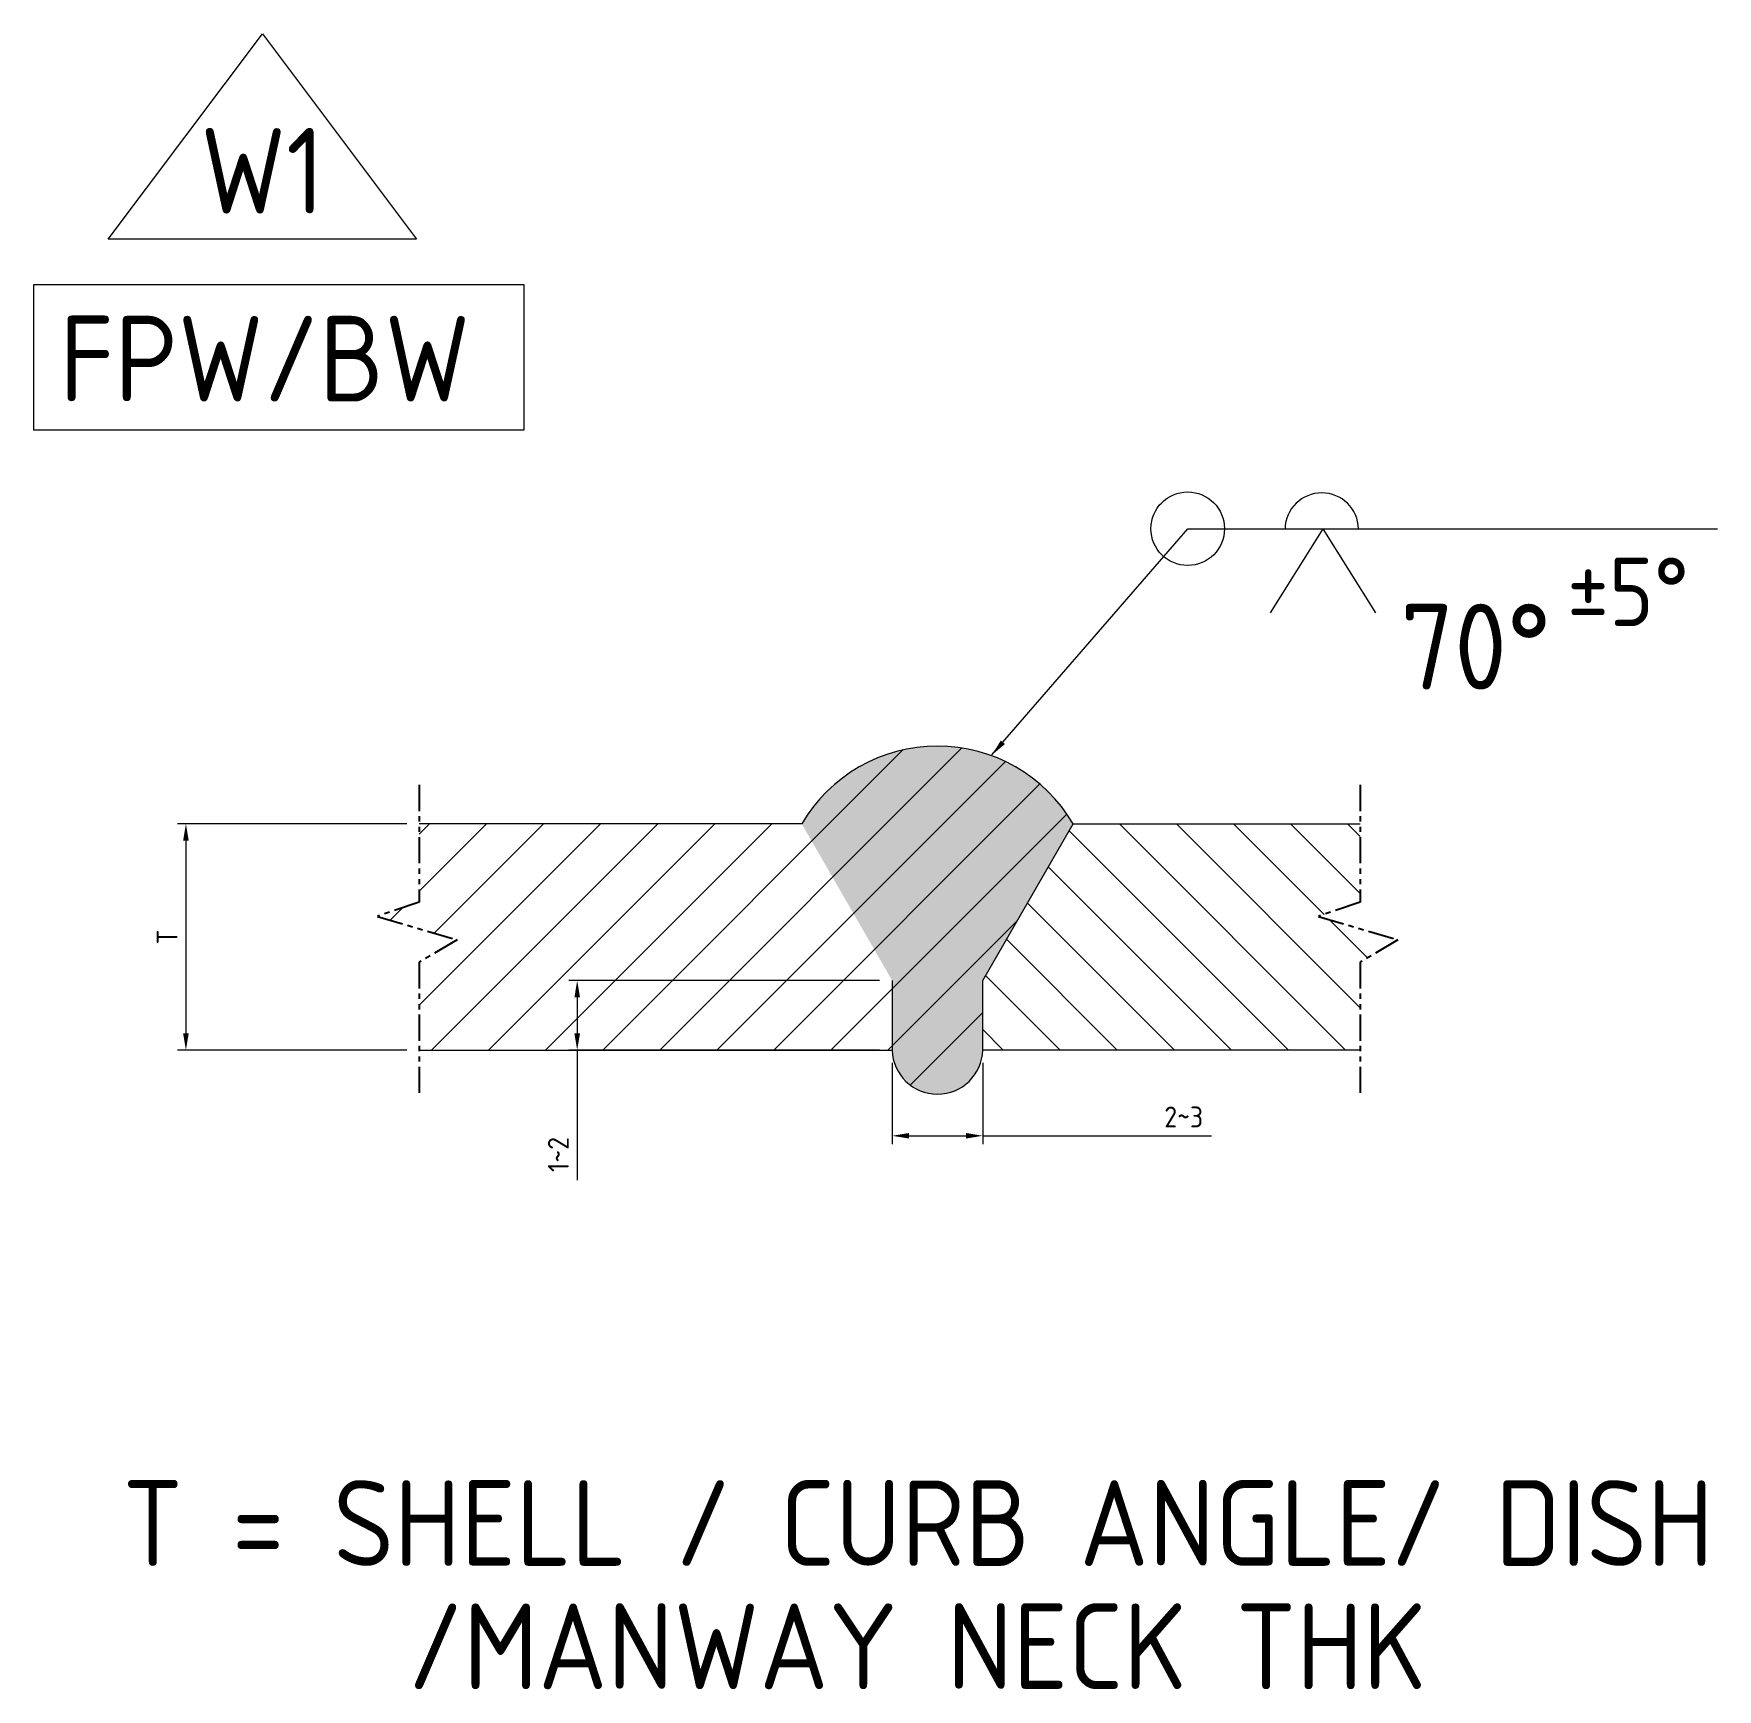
# Paper-space layout 'Sheet' of a CAD drawing. Header units: inches. Extents: x 14 to 114, y 99 to 198.
import ezdxf
from ezdxf.enums import TextEntityAlignment as Align

# ---------------------------------------------------------------- set-up
doc = ezdxf.new("R2010")
doc.units = ezdxf.units.IN
doc.header["$MEASUREMENT"] = 0
doc.linetypes.add('PHANTOM2', pattern=[1.25, 0.625, -0.125, 0.125, -0.125, 0.125, -0.125])
for name, color, linetype, lineweight in [('CONTINUOUS', 4, 'Continuous', 9), ('DIM', 1, 'Continuous', 0), ('hatch', 9, 'Continuous', 0), ('OBJECT', 4, 'Continuous', 20), ('REV CLOUD', 6, 'Continuous', 5), ('TEXT', 7, 'Continuous', 9)]:
    doc.layers.add(name, color=color, linetype=linetype, lineweight=lineweight)
doc.layers.add('Exist', color=5, linetype='PHANTOM2')
doc.styles.add('PETRONASH', font='isocp.shx', dxfattribs={"height": 2})
doc.styles.add('Petronash1', font='isocp.shx', dxfattribs={"height": 2.5})
doc.styles.add('PETRONASH_2.5', font='isocp.shx', dxfattribs={"height": 5, "bigfont": '@extfont2.shx'})
doc.dimstyles.new('PETRONASH_2.5', dxfattribs={"dimtxt": 2.5, "dimasz": 2, "dimexe": 1, "dimexo": 1.5, "dimgap": 1, "dimtad": 1, "dimdsep": 46, "dimtxsty": 'PETRONASH_2.5', "dimcen": 2, "dimclrd": 9, "dimclre": 9, "dimclrt": 3, "dimadec": 0, "dimazin": 0, "dimtfac": 1, "dimtix": 1, "dimtmove": 0, "dimatfit": 3, "dimfxl": 1, "dimtfill": 1, "dimlwd": -1, "dimlwe": -1, "dimarcsym": 1})
doc.dimstyles.new('PETRONASH_2.5$0', dxfattribs={"dimtxt": 2.5, "dimasz": 2, "dimexe": 1, "dimexo": 1.5, "dimgap": 1, "dimtad": 1, "dimdsep": 46, "dimtxsty": 'PETRONASH_2.5', "dimcen": 2, "dimclrd": 9, "dimclre": 9, "dimclrt": 3, "dimadec": 0, "dimazin": 0, "dimtfac": 1, "dimtix": 1, "dimtmove": 0, "dimatfit": 3, "dimfxl": 1, "dimtfill": 1, "dimlwd": -1, "dimlwe": -1, "dimarcsym": 1})

# ---------------------------------------------------------------- blocks, each defined once
blk = doc.blocks.new('WELD No.')
at = {"layer": 'OBJECT'}
blk.add_lwpolyline([(-4.5, -2), (0, 4), (4.5, -2)], close=True, dxfattribs=at)
at = {"layer": 'OBJECT', "color": 3, "style": 'PETRONASH_2.5'}
blk.add_attdef('WELDNO.', text='', height=2.5, dxfattribs=at).set_placement((0, 0), align=Align.MIDDLE_CENTER)
blk = doc.blocks.new('*D11')
at = {"layer": 'Defpoints', "color": 0, "transparency": 16777216}
for p in [(142.55, 84.09), (153.38, 84.09), (153.38, 73.85)]:
    blk.add_point(p, dxfattribs=at)
at = {"layer": 'TEXT', "color": 9, "linetype": 'ByBlock', "transparency": 16777216}
for p, q in [((142.55, 82.59), (142.55, 72.85)), ((153.38, 82.59), (153.38, 72.85)), ((144.55, 73.85), (151.38, 73.85)), ((153.38, 73.85), (180.75, 73.85))]:
    blk.add_line(p, q, dxfattribs=at)
at = {"layer": 'TEXT', "color": 9, "transparency": 16777216}
for points in [[(144.55, 74.18), (144.55, 73.52), (142.55, 73.85)], [(151.38, 74.18), (151.38, 73.52), (153.38, 73.85)]]:
    blk.add_solid(points, dxfattribs=at)
at = {"layer": 'TEXT', "color": 3, "transparency": 16777216, "insert": (177.42, 76.1), "char_height": 2.5, "attachment_point": 5, "style": 'PETRONASH_2.5', "bg_fill": 3, "box_fill_scale": 1.1, "bg_fill_color": 256, "bg_fill_true_color": 13158600, "bg_fill_transparency": 0}
blk.add_mtext('2~3', dxfattribs=at)
blk = doc.blocks.new('*D12')
at = {"layer": 'Defpoints', "color": 0, "transparency": 16777216}
for p in [(104.88, 92.4), (142.55, 92.4), (142.55, 84.09)]:
    blk.add_point(p, dxfattribs=at)
at = {"layer": 'TEXT', "color": 9, "linetype": 'ByBlock', "transparency": 16777216}
for p, q in [((141.05, 92.4), (103.88, 92.4)), ((104.88, 90.4), (104.88, 86.09)), ((141.05, 84.09), (103.88, 84.09)), ((104.88, 84.09), (104.88, 68.53))]:
    blk.add_line(p, q, dxfattribs=at)
at = {"layer": 'TEXT', "color": 9, "transparency": 16777216}
for points in [[(104.55, 90.4), (105.22, 90.4), (104.88, 92.4)], [(104.55, 86.09), (105.22, 86.09), (104.88, 84.09)]]:
    blk.add_solid(points, dxfattribs=at)
at = {"layer": 'TEXT', "color": 3, "transparency": 16777216, "insert": (102.63, 71.61), "char_height": 2.5, "attachment_point": 5, "rotation": 90, "style": 'PETRONASH_2.5', "bg_fill": 3, "box_fill_scale": 1.1, "bg_fill_color": 256, "bg_fill_true_color": 13158600, "bg_fill_transparency": 0}
blk.add_mtext('1~2', dxfattribs=at)
blk = doc.blocks.new('*D13')
at = {"layer": 'Defpoints', "color": 0, "transparency": 16777216}
for p in [(85.99, 111.14), (58.09, 84.09), (85.99, 84.09)]:
    blk.add_point(p, dxfattribs=at)
at = {"layer": 'TEXT', "color": 9, "linetype": 'ByBlock', "transparency": 16777216}
for p, q in [((84.49, 111.14), (57.09, 111.14)), ((58.09, 109.14), (58.09, 86.09)), ((84.49, 84.09), (57.09, 84.09))]:
    blk.add_line(p, q, dxfattribs=at)
at = {"layer": 'TEXT', "color": 9, "transparency": 16777216}
for points in [[(57.75, 109.14), (58.42, 109.14), (58.09, 111.14)], [(57.75, 86.09), (58.42, 86.09), (58.09, 84.09)]]:
    blk.add_solid(points, dxfattribs=at)
at = {"layer": 'TEXT', "color": 3, "transparency": 16777216, "insert": (55.84, 97.62), "char_height": 2.5, "attachment_point": 5, "rotation": 90, "style": 'PETRONASH_2.5', "bg_fill": 3, "box_fill_scale": 1.1, "bg_fill_color": 256, "bg_fill_true_color": 13158600, "bg_fill_transparency": 0}
blk.add_mtext('T', dxfattribs=at)
blk = doc.blocks.new('Long&Circ_Seam')
at = {"layer": 'CONTINUOUS', "lineweight": 0}
blk.add_hatch(color=253, dxfattribs=at).paths.add_polyline_path([(164.196, 111.142, 0.5729437), (131.733, 111.142), (142.554, 92.399), (142.554, 84.089, 0.9739014), (153.375, 84.089), (153.375, 92.399)])
at = {"layer": 'hatch'}
h = blk.add_hatch(dxfattribs=at)
h.set_pattern_fill('ANSI31', color=256, scale=38.604695, style=0)
h.set_pattern_definition([(45, (-921.2523, -2420.5386), (-3.412205, 3.412205), [])])
h.paths.add_polyline_path([(85.993, 111.142), (85.993, 101.772), (80.986, 100.075), (90.509, 97.265), (85.993, 94.591), (85.993, 84.089), (142.554, 84.089, 1), (153.375, 84.375), (153.375, 92.399), (164.196, 111.142, 0.5729437), (131.733, 111.142)])
h = blk.add_hatch(dxfattribs=at)
h.set_pattern_fill('ANSI31', color=256, scale=38.604695, angle=90, style=0)
h.set_pattern_definition([(135, (-921.2523, -2420.5386), (-3.412205, -3.412205), [])])
h.paths.add_polyline_path([(198.526, 84.089), (198.526, 94.591), (203.042, 97.265), (193.519, 100.075), (198.526, 101.772), (198.526, 111.142), (164.196, 111.142), (153.375, 92.399), (153.375, 84.089)])
at = {"layer": 'CONTINUOUS', "linetype": 'Continuous'}
for p, q in [((131.733, 111.142), (85.993, 111.142)), ((153.375, 92.399), (164.196, 111.142)), ((164.196, 111.142), (198.526, 111.142)), ((153.375, 84.089), (153.375, 92.399)), ((85.993, 84.089), (142.554, 84.089)), ((198.526, 84.089), (153.375, 84.089))]:
    blk.add_line(p, q, dxfattribs=at)
at = {"layer": 'CONTINUOUS'}
blk.add_line((142.554, 92.399), (142.554, 84.089), dxfattribs=at)
at = {"layer": 'CONTINUOUS', "ltscale": 10}
for centre, radius, start, end in [((147.965, 101.627), 18.815, 30.37944, 149.62056), ((147.965, 84.232), 5.413, 181.51503, 358.48497)]:
    blk.add_arc(centre, radius, start, end, dxfattribs=at)
at = {"layer": 'DIM', "color": 0}
for q in [(187.75, 136.361), (200.342, 136.361)]:
    blk.add_line((194.046, 146.421), q, dxfattribs=at)
blk.add_circle((177.894, 146.421), 4.398, dxfattribs=at)
blk.add_arc((193.932, 146.31), 4.398, 1.44893, 178.55107, dxfattribs=at)
at = {"layer": 'Exist', "ltscale": 5}
for points in [[(85.993, 115.796), (85.993, 101.772), (80.986, 100.075), (90.509, 97.265), (85.993, 94.591), (85.993, 78.734)], [(198.526, 115.796), (198.526, 101.772), (193.519, 100.075), (203.042, 97.265), (198.526, 94.591), (198.526, 78.734)]]:
    blk.add_lwpolyline(points, dxfattribs=at)
at = {"layer": 'OBJECT'}
blk.add_lwpolyline([(39.88, 175.613), (98.514, 175.613), (98.514, 158.211), (39.88, 158.211)], close=True, dxfattribs=at)
at = {"layer": 'OBJECT', "xscale": 4.096695311546074, "yscale": 4.096695311546074, "zscale": 4.096695311546074}
blk.add_blockref('WELD No.', (67.242, 189.217), dxfattribs=at).add_auto_attribs({'WELDNO.': 'W1'})
at = {"layer": 'OBJECT', "color": 3, "style": 'PETRONASH'}
for s, p in [('T = SHELL / CURB ANGLE/ DISH', (50.502, 22.438)), ('/MANWAY NECK THK', (84.632, 7.699))]:
    blk.add_text(s, height=10.24174, dxfattribs=at).set_placement(p)
at = {"layer": 'TEXT', "color": 3, "lineweight": 9, "style": 'Petronash1'}
blk.add_text('FPW/BW', height=10.2417, dxfattribs=at).set_placement((42.942, 161.638))
at = {"layer": 'TEXT', "color": 3, "style": 'PETRONASH_2.5'}
for s, height, p in [('%%P5%%D', 8.1934, (223.263, 134.786)), ('70°', 10.2417, (203.331, 127.207))]:
    blk.add_text(s, height=height, dxfattribs=at).set_placement(p)
at = {"layer": 'OBJECT'}
blk.add_leader([(154.48, 119.376), (177.894, 146.421), (241.234, 146.421)], dimstyle='PETRONASH_2.5', dxfattribs=at)
at = {"layer": 'TEXT', "color": 3}
dim = blk.add_linear_dim(base=(58.086, 84.089), p1=(85.993, 111.142), p2=(85.993, 84.089), angle=90, text='T', dimstyle='PETRONASH_2.5$0', override={"dimtxt": 10, "dimpost": ''}, dxfattribs=at)
dim.commit()
dim.dimension.update_dxf_attribs({"geometry": '*D13', "text_midpoint": (55.836, 97.616)})
dim = blk.add_linear_dim(base=(153.375, 73.851), p1=(142.554, 84.089), p2=(153.375, 84.089), text='2~3', dimstyle='PETRONASH_2.5$0', override={"dimtxt": 10}, dxfattribs=at)
dim.commit()
dim.dimension.update_dxf_attribs({"geometry": '*D11', "text_midpoint": (177.421, 73.851), "dimtype": 128})
dim = blk.add_linear_dim(base=(104.883, 92.399), p1=(142.554, 84.089), p2=(142.554, 92.399), angle=90, text='1~2', dimstyle='PETRONASH_2.5$0', override={"dimtxt": 50}, dxfattribs=at)
dim.commit()
dim.dimension.update_dxf_attribs({"geometry": '*D12', "text_midpoint": (104.883, 71.607), "dimtype": 128})

psp = doc.layouts.new('Sheet')

# ---------------------------------------------------------------- block references
at = {"layer": 'REV CLOUD', "color": 7, "xscale": 0.4989717660291228, "yscale": 0.4989717660291228, "zscale": 0.4989717660291228}
psp.add_blockref('Long&Circ_Seam', (-6.19, 95.28), dxfattribs=at)

doc.saveas('drawing.dxf')
